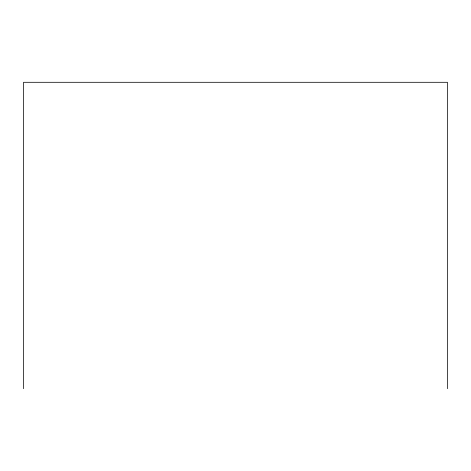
<?xml version="1.0" encoding="UTF-8"?>
<svg xmlns="http://www.w3.org/2000/svg" width="471" height="471" viewBox="0 0 471 471"><rect width="100%" height="100%" fill="white"/><g stroke="black" fill="none" stroke-linecap="round" stroke-linejoin="round"><path stroke-width="0.71" d="M447.45 388.699L447.45 82.301L23.55 82.301L23.55 388.699"/></g></svg>
